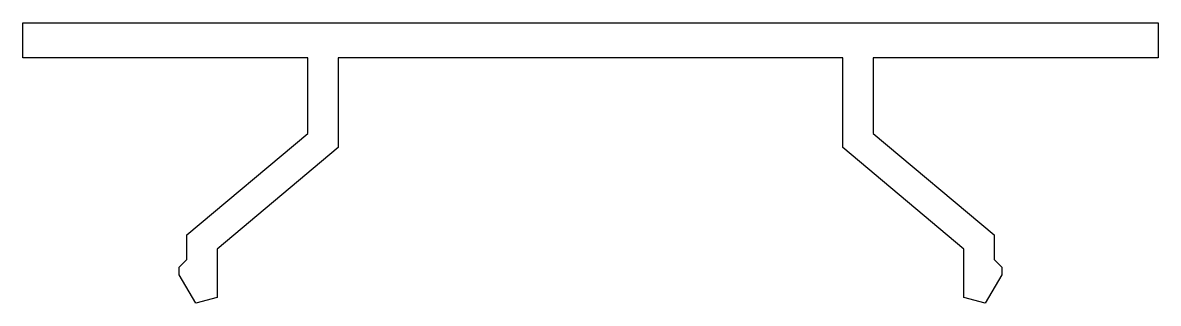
# Model space of a CAD drawing. Header units: millimetres. Extents: x 0 to 45, y 0.2 to 11.4.
import ezdxf

# ---------------------------------------------------------------- set-up
doc = ezdxf.new("R2010")
doc.units = ezdxf.units.MM

msp = doc.modelspace()

# ---------------------------------------------------------------- linework, layer by layer
msp.add_lwpolyline([(12.5, 9.96), (12.5, 6.407), (7.7, 2.379), (7.7, 0.453), (6.854, 0.227), (6.2, 1.36), (6.2, 1.66), (6.5, 1.96), (6.5, 2.939), (11.3, 6.967), (11.3, 9.96), (0, 9.96), (0, 11.36), (45, 11.36), (45, 9.96), (33.7, 9.96), (33.7, 6.967), (38.5, 2.939), (38.5, 1.96), (38.8, 1.66), (38.8, 1.36), (38.146, 0.227), (37.3, 0.453), (37.3, 2.379), (32.5, 6.407), (32.5, 9.96), (12.5, 9.96)], close=True)

doc.saveas('drawing.dxf')
